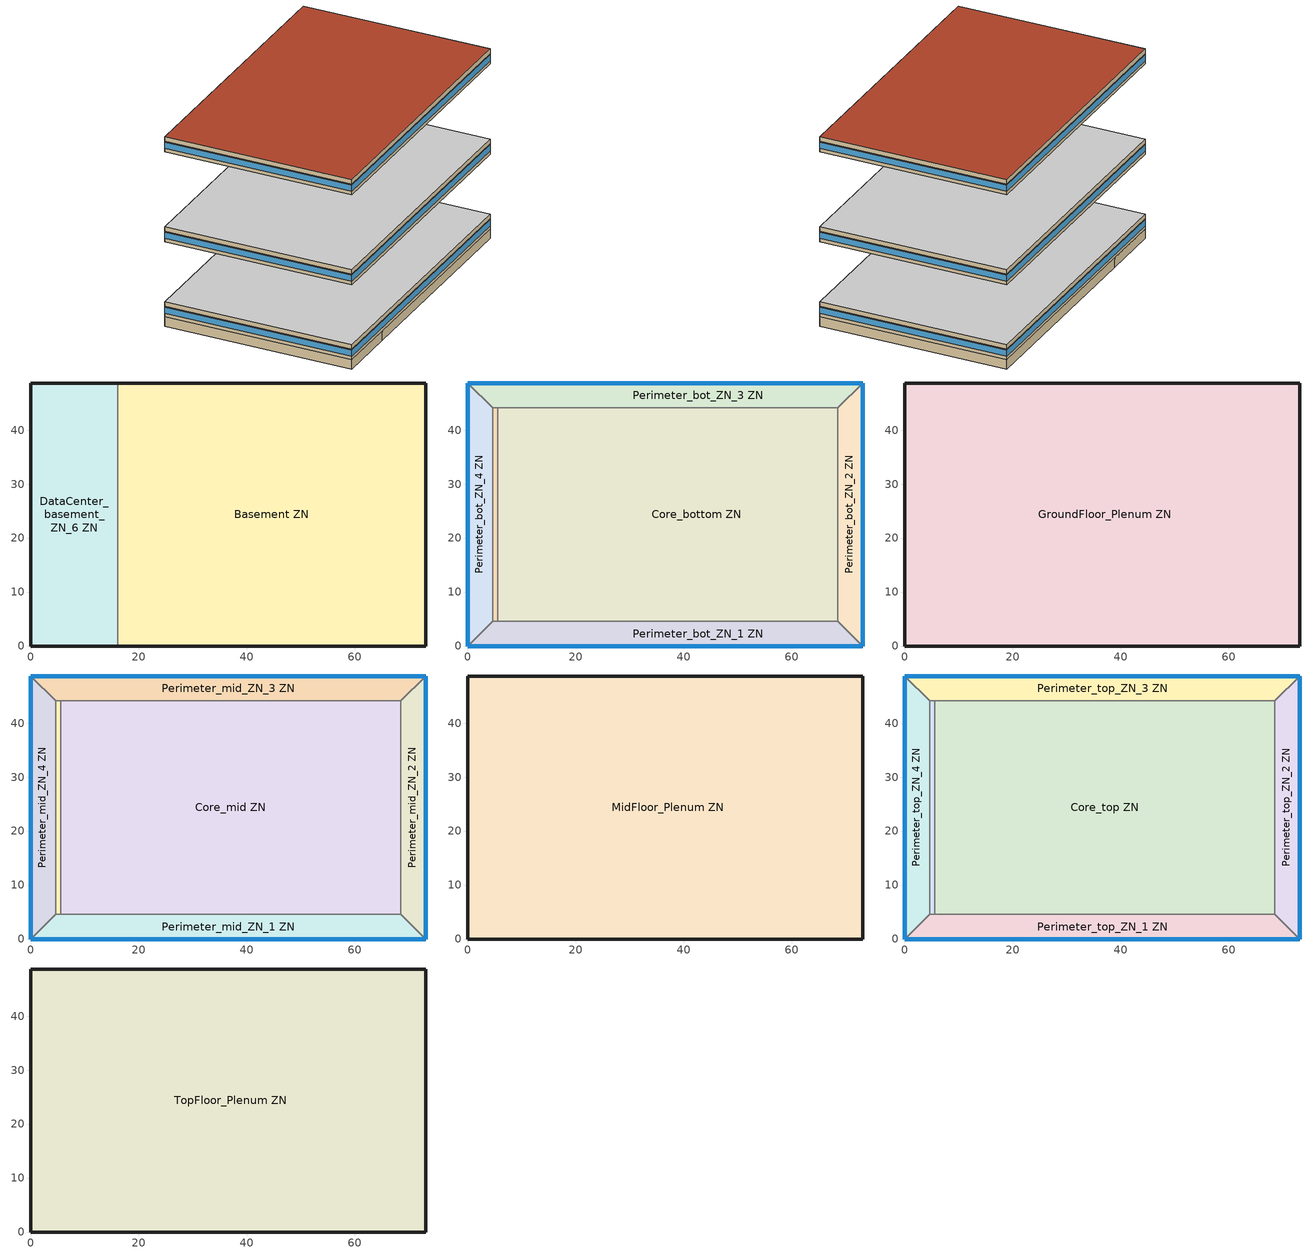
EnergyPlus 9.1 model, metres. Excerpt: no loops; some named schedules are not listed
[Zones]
Basement ZN
 floor ground (Basement Floor construction): 73.11,48.74 73.11,0 16.08,0 16.08,48.74 z-2.44
 wall ground (Basement Wall construction): 16.08,0 73.11,0 73.11,48.74 16.08,48.74 z-2.44:0
 wall to DataCenter_basement_ZN_6 ZN (Typical Interior Wall): 16.08,48.74 16.08,0 z-2.44:0
DataCenter_basement_ZN_6 ZN
 floor ground (Basement Floor construction): 16.08,48.74 16.08,0 0,0 0,48.74 z-2.44
 wall ground (Basement Wall construction): 16.08,48.74 0,48.74 0,0 16.08,0 z-2.44:0
Core_bottom ZN
 floor to Basement ZN (Typical Interior Floor): 68.53,44.16 68.53,4.57 16.08,4.57 16.08,44.16 z0
 floor to DataCenter_basement_ZN_6 ZN (Typical Interior Floor): 16.08,44.16 16.08,4.57 5.49,4.57 5.49,44.16 z0
 wall to Perimeter_bot_ZN_2 ZN (Typical Interior Wall): 68.53,4.57 68.53,44.16 z0:2.74
 wall to Perimeter_bot_ZN_3 ZN (Typical Interior Wall): 68.53,44.16 5.49,44.16 z0:2.74
 wall to Perimeter_bot_ZN_1 ZN (Typical Interior Wall): 5.49,4.57 68.53,4.57 z0:2.74
 wall to DataCenter_bot_ZN_6 ZN (Typical Interior Wall): 5.49,44.16 5.49,4.57 z0:2.74
DataCenter_bot_ZN_6 ZN
 floor to DataCenter_basement_ZN_6 ZN (Typical Interior Floor): 5.49,44.16 5.49,4.57 4.57,4.57 4.57,44.16 z0
 wall to Perimeter_bot_ZN_3 ZN (Typical Interior Wall): 5.49,44.16 4.57,44.16 z0:2.74
 wall to Perimeter_bot_ZN_1 ZN (Typical Interior Wall): 4.57,4.57 5.49,4.57 z0:2.74
 wall to Perimeter_bot_ZN_4 ZN (Typical Interior Wall): 4.57,44.16 4.57,4.57 z0:2.74
Perimeter_bot_ZN_1 ZN
 floor to DataCenter_basement_ZN_6 ZN (Typical Interior Floor): 16.08,4.57 16.08,0 0,0 4.57,4.57 z0
 floor to Basement ZN (Typical Interior Floor): 68.53,4.57 73.11,0 16.08,0 16.08,4.57 z0
 wall outside (Typical Insulated Exterior Mass Wall R-11.11): 0,0 73.11,0 z0:2.74
 wall to Perimeter_bot_ZN_2 ZN (Typical Interior Wall): 73.11,0 68.53,4.57 z0:2.74
 wall to Perimeter_bot_ZN_4 ZN (Typical Interior Wall): 4.57,4.57 0,0 z0:2.74
 window (U 0.52 SHGC 0.40 Dbl Ref-D Clr 6mm/13mm Air): 0,0 73.11,0 z0.91:2.5
Perimeter_bot_ZN_2 ZN
 floor to Basement ZN (Typical Interior Floor): 73.11,48.74 73.11,0 68.53,4.57 68.53,44.16 z0
 wall outside (Typical Insulated Exterior Mass Wall R-11.11): 73.11,0 73.11,48.74 z0:2.74
 wall to Perimeter_bot_ZN_3 ZN (Typical Interior Wall): 73.11,48.74 68.53,44.16 z0:2.74
 window (U 0.52 SHGC 0.40 Dbl Ref-D Clr 6mm/13mm Air): 73.11,0 73.11,48.74 z0.91:2.5
Perimeter_bot_ZN_3 ZN
 floor to DataCenter_basement_ZN_6 ZN (Typical Interior Floor): 16.08,48.74 16.08,44.16 4.57,44.16 0,48.74 z0
 floor to Basement ZN (Typical Interior Floor): 73.11,48.74 68.53,44.16 16.08,44.16 16.08,48.74 z0
 wall outside (Typical Insulated Exterior Mass Wall R-11.11): 73.11,48.74 0,48.74 z0:2.74
 wall to Perimeter_bot_ZN_4 ZN (Typical Interior Wall): 0,48.74 4.57,44.16 z0:2.74
 window (U 0.52 SHGC 0.40 Dbl Ref-D Clr 6mm/13mm Air): 73.11,48.74 0,48.74 z0.91:2.5
Perimeter_bot_ZN_4 ZN
 floor to DataCenter_basement_ZN_6 ZN (Typical Interior Floor): 0,48.74 4.57,44.16 4.57,4.57 0,0 z0
 wall outside (Typical Insulated Exterior Mass Wall R-11.11): 0,48.74 0,0 z0:2.74
 window (U 0.52 SHGC 0.40 Dbl Ref-D Clr 6mm/13mm Air): 0,48.74 0,0 z0.91:2.5
GroundFloor_Plenum ZN
 floor to Core_bottom ZN (Plenum Acoustical Tile): 68.53,44.16 68.53,4.57 5.49,4.57 5.49,44.16 z2.74
 floor to DataCenter_bot_ZN_6 ZN (Plenum Acoustical Tile): 5.49,44.16 5.49,4.57 4.57,4.57 4.57,44.16 z2.74
 floor to Perimeter_bot_ZN_1 ZN (Plenum Acoustical Tile): 68.53,4.57 73.11,0 0,0 4.57,4.57 z2.74
 floor to Perimeter_bot_ZN_2 ZN (Plenum Acoustical Tile): 73.11,48.74 73.11,0 68.53,4.57 68.53,44.16 z2.74
 floor to Perimeter_bot_ZN_3 ZN (Plenum Acoustical Tile): 73.11,48.74 68.53,44.16 4.57,44.16 0,48.74 z2.74
 floor to Perimeter_bot_ZN_4 ZN (Plenum Acoustical Tile): 0,48.74 4.57,44.16 4.57,4.57 0,0 z2.74
 wall outside (Typical Insulated Exterior Mass Wall R-11.11): 73.11,0 73.11,48.74 0,48.74 0,0 73.11,0 z2.74:3.96
 ceiling adiabatic (Floor Adiabatic construction): 73.11,0 73.11,48.74 0,48.74 0,0 z3.96
Core_mid ZN
 floor adiabatic (Floor Adiabatic construction): 68.53,44.16 68.53,4.57 5.49,4.57 5.49,44.16 z19.82
 wall to Perimeter_mid_ZN_2 ZN (Typical Interior Wall): 68.53,4.57 68.53,44.16 z19.82:22.56
 wall to Perimeter_mid_ZN_3 ZN (Typical Interior Wall): 68.53,44.16 5.49,44.16 z19.82:22.56
 wall to Perimeter_mid_ZN_1 ZN (Typical Interior Wall): 5.49,4.57 68.53,4.57 z19.82:22.56
 wall to DataCenter_mid_ZN_6 ZN (Typical Interior Wall): 5.49,44.16 5.49,4.57 z19.82:22.56
DataCenter_mid_ZN_6 ZN
 floor adiabatic (Floor Adiabatic construction): 5.49,44.16 5.49,4.57 4.57,4.57 4.57,44.16 z19.82
 wall to Perimeter_mid_ZN_3 ZN (Typical Interior Wall): 5.49,44.16 4.57,44.16 z19.82:22.56
 wall to Perimeter_mid_ZN_1 ZN (Typical Interior Wall): 4.57,4.57 5.49,4.57 z19.82:22.56
 wall to Perimeter_mid_ZN_4 ZN (Typical Interior Wall): 4.57,44.16 4.57,4.57 z19.82:22.56
Perimeter_mid_ZN_1 ZN
 floor adiabatic (Floor Adiabatic construction): 68.53,4.57 73.11,0 0,0 4.57,4.57 z19.82
 wall outside (Typical Insulated Exterior Mass Wall R-11.11): 0,0 73.11,0 z19.82:22.56
 wall to Perimeter_mid_ZN_2 ZN (Typical Interior Wall): 73.11,0 68.53,4.57 z19.82:22.56
 wall to Perimeter_mid_ZN_4 ZN (Typical Interior Wall): 4.57,4.57 0,0 z19.82:22.56
 window (U 0.52 SHGC 0.40 Dbl Ref-D Clr 6mm/13mm Air): 0,0 73.11,0 z20.73:22.32
Perimeter_mid_ZN_2 ZN
 floor adiabatic (Floor Adiabatic construction): 73.11,48.74 73.11,0 68.53,4.57 68.53,44.16 z19.82
 wall outside (Typical Insulated Exterior Mass Wall R-11.11): 73.11,0 73.11,48.74 z19.82:22.56
 wall to Perimeter_mid_ZN_3 ZN (Typical Interior Wall): 73.11,48.74 68.53,44.16 z19.82:22.56
 window (U 0.52 SHGC 0.40 Dbl Ref-D Clr 6mm/13mm Air): 73.11,0 73.11,48.74 z20.73:22.32
Perimeter_mid_ZN_3 ZN
 floor adiabatic (Floor Adiabatic construction): 73.11,48.74 68.53,44.16 4.57,44.16 0,48.74 z19.82
 wall outside (Typical Insulated Exterior Mass Wall R-11.11): 73.11,48.74 0,48.74 z19.82:22.56
 wall to Perimeter_mid_ZN_4 ZN (Typical Interior Wall): 0,48.74 4.57,44.16 z19.82:22.56
 window (U 0.52 SHGC 0.40 Dbl Ref-D Clr 6mm/13mm Air): 73.11,48.74 0,48.74 z20.73:22.32
Perimeter_mid_ZN_4 ZN
 floor adiabatic (Floor Adiabatic construction): 0,48.74 4.57,44.16 4.57,4.57 0,0 z19.82
 wall outside (Typical Insulated Exterior Mass Wall R-11.11): 0,48.74 0,0 z19.82:22.56
 window (U 0.52 SHGC 0.40 Dbl Ref-D Clr 6mm/13mm Air): 0,48.74 0,0 z20.73:22.32
MidFloor_Plenum ZN
 floor to Core_mid ZN (Plenum Acoustical Tile): 68.53,44.16 68.53,4.57 5.49,4.57 5.49,44.16 z22.56
 floor to DataCenter_mid_ZN_6 ZN (Plenum Acoustical Tile): 5.49,44.16 5.49,4.57 4.57,4.57 4.57,44.16 z22.56
 floor to Perimeter_mid_ZN_1 ZN (Plenum Acoustical Tile): 68.53,4.57 73.11,0 0,0 4.57,4.57 z22.56
 floor to Perimeter_mid_ZN_2 ZN (Plenum Acoustical Tile): 73.11,48.74 73.11,0 68.53,4.57 68.53,44.16 z22.56
 floor to Perimeter_mid_ZN_3 ZN (Plenum Acoustical Tile): 73.11,48.74 68.53,44.16 4.57,44.16 0,48.74 z22.56
 floor to Perimeter_mid_ZN_4 ZN (Plenum Acoustical Tile): 0,48.74 4.57,44.16 4.57,4.57 0,0 z22.56
 wall outside (Typical Insulated Exterior Mass Wall R-11.11): 73.11,0 73.11,48.74 0,48.74 0,0 73.11,0 z22.56:23.78
 ceiling adiabatic (Floor Adiabatic construction): 73.11,0 73.11,48.74 0,48.74 0,0 z23.78
Core_top ZN
 floor adiabatic (Floor Adiabatic construction): 68.53,44.16 68.53,4.57 5.49,4.57 5.49,44.16 z43.6
 wall to Perimeter_top_ZN_2 ZN (Typical Interior Wall): 68.53,4.57 68.53,44.16 z43.6:46.34
 wall to Perimeter_top_ZN_3 ZN (Typical Interior Wall): 68.53,44.16 5.49,44.16 z43.6:46.34
 wall to Perimeter_top_ZN_1 ZN (Typical Interior Wall): 5.49,4.57 68.53,4.57 z43.6:46.34
 wall to DataCenter_top_ZN_6 ZN (Typical Interior Wall): 5.49,44.16 5.49,4.57 z43.6:46.34
DataCenter_top_ZN_6 ZN
 floor adiabatic (Floor Adiabatic construction): 5.49,44.16 5.49,4.57 4.57,4.57 4.57,44.16 z43.6
 wall to Perimeter_top_ZN_3 ZN (Typical Interior Wall): 5.49,44.16 4.57,44.16 z43.6:46.34
 wall to Perimeter_top_ZN_1 ZN (Typical Interior Wall): 4.57,4.57 5.49,4.57 z43.6:46.34
 wall to Perimeter_top_ZN_4 ZN (Typical Interior Wall): 4.57,44.16 4.57,4.57 z43.6:46.34
Perimeter_top_ZN_1 ZN
 floor adiabatic (Floor Adiabatic construction): 68.53,4.57 73.11,0 0,0 4.57,4.57 z43.6
 wall outside (Typical Insulated Exterior Mass Wall R-11.11): 0,0 73.11,0 z43.6:46.34
 wall to Perimeter_top_ZN_2 ZN (Typical Interior Wall): 73.11,0 68.53,4.57 z43.6:46.34
 wall to Perimeter_top_ZN_4 ZN (Typical Interior Wall): 4.57,4.57 0,0 z43.6:46.34
 window (U 0.52 SHGC 0.40 Dbl Ref-D Clr 6mm/13mm Air): 0,0 73.11,0 z44.51:46.1
Perimeter_top_ZN_2 ZN
 floor adiabatic (Floor Adiabatic construction): 73.11,48.74 73.11,0 68.53,4.57 68.53,44.16 z43.6
 wall outside (Typical Insulated Exterior Mass Wall R-11.11): 73.11,0 73.11,48.74 z43.6:46.34
 wall to Perimeter_top_ZN_3 ZN (Typical Interior Wall): 73.11,48.74 68.53,44.16 z43.6:46.34
 window (U 0.52 SHGC 0.40 Dbl Ref-D Clr 6mm/13mm Air): 73.11,0 73.11,48.74 z44.51:46.1
Perimeter_top_ZN_3 ZN
 floor adiabatic (Floor Adiabatic construction): 73.11,48.74 68.53,44.16 4.57,44.16 0,48.74 z43.6
 wall outside (Typical Insulated Exterior Mass Wall R-11.11): 73.11,48.74 0,48.74 z43.6:46.34
 wall to Perimeter_top_ZN_4 ZN (Typical Interior Wall): 0,48.74 4.57,44.16 z43.6:46.34
 window (U 0.52 SHGC 0.40 Dbl Ref-D Clr 6mm/13mm Air): 73.11,48.74 0,48.74 z44.51:46.1
Perimeter_top_ZN_4 ZN
 floor adiabatic (Floor Adiabatic construction): 0,48.74 4.57,44.16 4.57,4.57 0,0 z43.6
 wall outside (Typical Insulated Exterior Mass Wall R-11.11): 0,48.74 0,0 z43.6:46.34
 window (U 0.52 SHGC 0.40 Dbl Ref-D Clr 6mm/13mm Air): 0,48.74 0,0 z44.51:46.1
TopFloor_Plenum ZN
 floor to Core_top ZN (Plenum Acoustical Tile): 68.53,44.16 68.53,4.57 5.49,4.57 5.49,44.16 z46.34
 floor to DataCenter_top_ZN_6 ZN (Plenum Acoustical Tile): 5.49,44.16 5.49,4.57 4.57,4.57 4.57,44.16 z46.34
 floor to Perimeter_top_ZN_1 ZN (Plenum Acoustical Tile): 68.53,4.57 73.11,0 0,0 4.57,4.57 z46.34
 floor to Perimeter_top_ZN_2 ZN (Plenum Acoustical Tile): 73.11,48.74 73.11,0 68.53,4.57 68.53,44.16 z46.34
 floor to Perimeter_top_ZN_3 ZN (Plenum Acoustical Tile): 73.11,48.74 68.53,44.16 4.57,44.16 0,48.74 z46.34
 floor to Perimeter_top_ZN_4 ZN (Plenum Acoustical Tile): 0,48.74 4.57,44.16 4.57,4.57 0,0 z46.34
 wall outside (Typical Insulated Exterior Mass Wall R-11.11): 73.11,0 73.11,48.74 0,48.74 0,0 73.11,0 z46.34:47.56
 roof outside (Typical IEAD Roof R-20.83): 73.11,0 73.11,48.74 0,48.74 0,0 z47.56
[Building]
-LargeOffice-ASHRAE 169-2006-5B created: 2019-06-06 11:22:17 -0600: North Axis {deg}=0; Terrain=City; Loads Convergence Tolerance Value=0.04; Temperature Convergence Tolerance Value {deltaC}=0.2; Solar Distribution=FullInteriorAndExterior; Maximum Number of Warmup Days=25; Minimum Number of Warmup Days=6
[Site:Location]
Boise Air Terminal  Uo: Latitude {deg}=43.62; Longitude {deg}=-116.21; Time Zone {hr}=-7; Elevation {m}=701
[Site:GroundTemperature:BuildingSurface]
19.527, 19.502, 19.536, 19.598, 20.002, 21.64, 22.225, 22.375, 21.449, 20.121, 19.802, 19.633
[Site:WaterMainsTemperature]
Calculation Method=Correlation; Annual Average Outdoor Air Temperature {C}=11.15; Maximum Difference In Monthly Average Outdoor Air Temperatures {deltaC}=26.2
[SizingPeriod:DesignDay] Day of Month=21; Dry-Bulb Temperature Range Modifier Type=DefaultMultipliers; Humidity Condition Type=Wetbulb; Barometric Pressure {Pa}=93182; Rain Indicator=No; Snow Indicator=No; Daylight Saving Time Indicator=No
Name | Month | Day Type | Maximum Dry-Bulb Temperature {C} | Daily Dry-Bulb Temperature Range {deltaC} | Wetbulb or DewPoint at Maximum Dry-Bulb {C} | Wind Speed {m/s} | Wind Direction {deg} | Solar Model Indicator | ASHRAE Clear Sky Optical Depth for Beam Irradiance (taub) | ASHRAE Clear Sky Optical Depth for Diffuse Irradiance (taud) | Sky Clearness
Boise Air Terminal  Uo Ann Clg .4% Condns DB=>MWB | 7 | SummerDesignDay | 36.7 | 16.7 | 17.9 | 4.2 | 330 | ASHRAETau | 0.398 | 2.125
Boise Air Terminal  Uo Ann Htg 99.6% Condns DB | 12 | WinterDesignDay | -16.3 | 0 | -16.3 | 2.3 | 120 | ASHRAEClearSky |  |  | 0
[Material] Thermal Absorptance=0.9
Name | Roughness | Thickness {m} | Conductivity {W/m-K} | Density {kg/m3} | Specific Heat {J/kg-K} | Solar Absorptance | Visible Absorptance
1/2IN Gypsum | Smooth | 0.0127 | 0.16 | 784.9 | 830 | 0.4 | 0.4
100mm Normalweight concrete floor | MediumSmooth | 0.1016 | 2.31 | 2322 | 832 | 0.7 | 0.7
1IN Stucco | Smooth | 0.0253 | 0.6918 | 1858 | 837 | 0.7 | 0.92
8IN CONCRETE HW RefBldg | Rough | 0.2032 | 1.311 | 2240 | 836.8 | 0.7 | 0.7
Acoustic Tile - 1/2 in. | MediumSmooth | 0.0127 | 0.0576335 | 288.332 | 795.492 | 0 | 0
G01 13mm gypsum board | Smooth | 0.0127 | 0.16 | 800 | 1090 | 0.7 | 0.5
M10 200mm concrete block basement wall | MediumRough | 0.2032 | 1.326 | 1842 | 912 | 0.7 | 0.7
Metal Roof Surface | Smooth | 0.0008 | 45.28 | 7824 | 500 | 0.7 | 0.7
Roof Membrane | VeryRough | 0.0095 | 0.16 | 1121.29 | 1460 | 0.7 | 0.7
Std Wood 6inch | MediumSmooth | 0.15 | 0.12 | 540 | 1210 | 0.7 | 0.7
[Material:NoMass] Thermal Absorptance=0.9; Solar Absorptance=0.7
Name | Roughness | Thermal Resistance {m2-K/W} | Visible Absorptance
CP02 CARPET PAD | VeryRough | 0.21648 | 0.8
Nonres_Floor_Insulation | MediumSmooth | 2.88292 | 0.7
Typical Insulation R-19.72 | Smooth | 3.4722 | 0.7
Typical Insulation R-8.72 | Smooth | 1.53614 | 0.7
[WindowMaterial:Gas]
AIR 13MM: Gas Type=Air; Thickness {m}=0.0127
[WindowMaterial:Glazing] Optical Data Type=SpectralAverage; Thickness {m}=0.006; Infrared Transmittance at Normal Incidence=0; Front Side Infrared Hemispherical Emissivity=0.84; Conductivity {W/m-K}=0.9; Dirt Correction Factor for Solar and Visible Transmittance=1; Solar Diffusing=No
Name | Solar Transmittance at Normal Incidence | Front Side Solar Reflectance at Normal Incidence | Back Side Solar Reflectance at Normal Incidence | Visible Transmittance at Normal Incidence | Front Side Visible Reflectance at Normal Incidence | Back Side Visible Reflectance at Normal Incidence | Back Side Infrared Hemispherical Emissivity
CLEAR 6MM | 0.775 | 0.071 | 0.071 | 0.881 | 0.08 | 0.08 | 0.84
REF D CLEAR 6MM | 0.429 | 0.308 | 0.379 | 0.334 | 0.453 | 0.505 | 0.82
[Construction]
Basement Floor construction: M10 200mm concrete block basement wall, CP02 CARPET PAD
Basement Wall construction: M10 200mm concrete block basement wall
Floor Adiabatic construction: CP02 CARPET PAD, 100mm Normalweight concrete floor, Nonres_Floor_Insulation
InteriorFurnishings: Std Wood 6inch
Plenum Acoustical Tile: Acoustic Tile - 1/2 in.
Typical IEAD Roof R-20.83: Roof Membrane, Typical Insulation R-19.72, Metal Roof Surface
Typical Insulated Exterior Mass Wall R-11.11: 1IN Stucco, 8IN CONCRETE HW RefBldg, Typical Insulation R-8.72, 1/2IN Gypsum
Typical Interior Floor: 100mm Normalweight concrete floor, CP02 CARPET PAD
Typical Interior Wall: G01 13mm gypsum board, G01 13mm gypsum board
U 0.52 SHGC 0.40 Dbl Ref-D Clr 6mm/13mm Air: REF D CLEAR 6MM, AIR 13MM, CLEAR 6MM
[Zone]
Name | Part of Total Floor Area | Multiplier
Basement ZN; Core_bottom ZN; Core_top ZN; Perimeter_bot_ZN_1 ZN; Perimeter_bot_ZN_2 ZN; Perimeter_bot_ZN_3 ZN; Perimeter_bot_ZN_4 ZN; Perimeter_top_ZN_1 ZN; Perimeter_top_ZN_2 ZN; Perimeter_top_ZN_3 ZN; Perimeter_top_ZN_4 ZN | Yes
Core_mid ZN; Perimeter_mid_ZN_1 ZN; Perimeter_mid_ZN_2 ZN; Perimeter_mid_ZN_3 ZN; Perimeter_mid_ZN_4 ZN | Yes | 10
DataCenter_basement_ZN_6 ZN; DataCenter_bot_ZN_6 ZN; DataCenter_top_ZN_6 ZN
DataCenter_mid_ZN_6 ZN |  | 10
GroundFloor_Plenum ZN; TopFloor_Plenum ZN | No
MidFloor_Plenum ZN | No | 10
[InternalMass] Construction=InteriorFurnishings
Name | Zone | Surface Area {m2}
Basement Mass | Basement ZN | 5558.85
Core_bottom Mass | Core_bottom ZN | 4992.24
Core_mid Mass | Core_mid ZN | 4992.24
Core_top Mass | Core_top ZN | 4992.24
DataCenter_basement_ZN_6 Mass | DataCenter_basement_ZN_6 ZN | 1567.36
DataCenter_bot_ZN_6 Mass | DataCenter_bot_ZN_6 ZN | 72.4055
DataCenter_mid_ZN_6 Mass | DataCenter_mid_ZN_6 ZN | 72.4055
DataCenter_top_ZN_6 Mass | DataCenter_top_ZN_6 ZN | 72.4055
GroundFloor_Plenum Mass | GroundFloor_Plenum ZN | 7126.21
MidFloor_Plenum Mass | MidFloor_Plenum ZN | 7126.21
Perimeter_bot_ZN_1 Mass | Perimeter_bot_ZN_1 ZN | 626.839
Perimeter_bot_ZN_2 Mass | Perimeter_bot_ZN_2 ZN | 403.95
Perimeter_bot_ZN_3 Mass | Perimeter_bot_ZN_3 ZN | 626.826
Perimeter_bot_ZN_4 Mass | Perimeter_bot_ZN_4 ZN | 403.95
Perimeter_mid_ZN_1 Mass | Perimeter_mid_ZN_1 ZN | 626.839
Perimeter_mid_ZN_2 Mass | Perimeter_mid_ZN_2 ZN | 403.95
Perimeter_mid_ZN_3 Mass | Perimeter_mid_ZN_3 ZN | 626.826
Perimeter_mid_ZN_4 Mass | Perimeter_mid_ZN_4 ZN | 403.95
Perimeter_top_ZN_1 Mass | Perimeter_top_ZN_1 ZN | 626.839
Perimeter_top_ZN_2 Mass | Perimeter_top_ZN_2 ZN | 403.95
Perimeter_top_ZN_3 Mass | Perimeter_top_ZN_3 ZN | 626.826
Perimeter_top_ZN_4 Mass | Perimeter_top_ZN_4 ZN | 403.95
TopFloor_Plenum Mass | TopFloor_Plenum ZN | 7126.21
[ZoneInfiltration:DesignFlowRate] Schedule=OfficeLarge INFIL_SCH_PNNL; Design Flow Rate Calculation Method=Flow/ExteriorArea; Constant Term Coefficient=0; Temperature Term Coefficient=0; Velocity Term Coefficient=0.224; Velocity Squared Term Coefficient=0
Name | Zone or ZoneList | Flow per Exterior Surface Area {m3/s-m2}
GroundFloor_Plenum Infiltration | GroundFloor_Plenum ZN | 0.000569573
MidFloor_Plenum Infiltration | MidFloor_Plenum ZN | 0.000569573
Perimeter_bot_ZN_1 Infiltration | Perimeter_bot_ZN_1 ZN | 0.000569573
Perimeter_bot_ZN_2 Infiltration | Perimeter_bot_ZN_2 ZN | 0.000569573
Perimeter_bot_ZN_3 Infiltration | Perimeter_bot_ZN_3 ZN | 0.000569573
Perimeter_bot_ZN_4 Infiltration | Perimeter_bot_ZN_4 ZN | 0.000569573
Perimeter_mid_ZN_1 Infiltration | Perimeter_mid_ZN_1 ZN | 0.000569573
Perimeter_mid_ZN_2 Infiltration | Perimeter_mid_ZN_2 ZN | 0.000569573
Perimeter_mid_ZN_3 Infiltration | Perimeter_mid_ZN_3 ZN | 0.000569573
Perimeter_mid_ZN_4 Infiltration | Perimeter_mid_ZN_4 ZN | 0.000569573
Perimeter_top_ZN_1 Infiltration | Perimeter_top_ZN_1 ZN | 0.000569573
Perimeter_top_ZN_2 Infiltration | Perimeter_top_ZN_2 ZN | 0.000569573
Perimeter_top_ZN_3 Infiltration | Perimeter_top_ZN_3 ZN | 0.000569573
Perimeter_top_ZN_4 Infiltration | Perimeter_top_ZN_4 ZN | 0.000569573
TopFloor_Plenum Infiltration | TopFloor_Plenum ZN | 4.38381e-05
[Daylighting:Controls] Lighting Control Type=Stepped; Minimum Input Power Fraction for Continuous or ContinuousOff Dimming Control=0.3; Minimum Light Output Fraction for Continuous or ContinuousOff Dimming Control=0.2; Number of Stepped Control Steps=3; Probability Lighting will be Reset When Needed in Manual Stepped Control=1; Glare Calculation Azimuth Angle of View Direction Clockwise from Zone y-Axis {deg}=-0; Maximum Allowable Discomfort Glare Index=22; Illuminance Setpoint at Reference Point 1 {lux}=500
Name | Zone | Glare Calculation Daylighting Reference Point | Daylighting Reference Point Name 1 | Fraction of Zone Controlled by Reference Point 1
Perimeter_bot_ZN_1 ZN DaylightingControls | Perimeter_bot_ZN_1 ZN | Perimeter_bot_ZN_1 Daylt Sensor 1 | Perimeter_bot_ZN_1 Daylt Sensor 1 | 0.383
Perimeter_bot_ZN_2 ZN DaylightingControls | Perimeter_bot_ZN_2 ZN | Perimeter_bot_ZN_2 Daylt Sensor 1 | Perimeter_bot_ZN_2 Daylt Sensor 1 | 0.389
Perimeter_bot_ZN_3 ZN DaylightingControls | Perimeter_bot_ZN_3 ZN | Perimeter_bot_ZN_3 Daylt Sensor 1 | Perimeter_bot_ZN_3 Daylt Sensor 1 | 0.383
Perimeter_bot_ZN_4 ZN DaylightingControls | Perimeter_bot_ZN_4 ZN | Perimeter_bot_ZN_4 Daylt Sensor 1 | Perimeter_bot_ZN_4 Daylt Sensor 1 | 0.389
Perimeter_mid_ZN_1 ZN DaylightingControls | Perimeter_mid_ZN_1 ZN | Perimeter_mid_ZN_1 Daylt Sensor 1 | Perimeter_mid_ZN_1 Daylt Sensor 1 | 0.383
Perimeter_mid_ZN_2 ZN DaylightingControls | Perimeter_mid_ZN_2 ZN | Perimeter_mid_ZN_2 Daylt Sensor 1 | Perimeter_mid_ZN_2 Daylt Sensor 1 | 0.389
Perimeter_mid_ZN_3 ZN DaylightingControls | Perimeter_mid_ZN_3 ZN | Perimeter_mid_ZN_3 Daylt Sensor 1 | Perimeter_mid_ZN_3 Daylt Sensor 1 | 0.383
Perimeter_mid_ZN_4 ZN DaylightingControls | Perimeter_mid_ZN_4 ZN | Perimeter_mid_ZN_4 Daylt Sensor 1 | Perimeter_mid_ZN_4 Daylt Sensor 1 | 0.389
Perimeter_top_ZN_1 ZN DaylightingControls | Perimeter_top_ZN_1 ZN | Perimeter_top_ZN_1 Daylt Sensor 1 | Perimeter_top_ZN_1 Daylt Sensor 1 | 0.383
Perimeter_top_ZN_2 ZN DaylightingControls | Perimeter_top_ZN_2 ZN | Perimeter_top_ZN_2 Daylt Sensor 1 | Perimeter_top_ZN_2 Daylt Sensor 1 | 0.389
Perimeter_top_ZN_3 ZN DaylightingControls | Perimeter_top_ZN_3 ZN | Perimeter_top_ZN_3 Daylt Sensor 1 | Perimeter_top_ZN_3 Daylt Sensor 1 | 0.383
Perimeter_top_ZN_4 ZN DaylightingControls | Perimeter_top_ZN_4 ZN | Perimeter_top_ZN_4 Daylt Sensor 1 | Perimeter_top_ZN_4 Daylt Sensor 1 | 0.389
[AvailabilityManager:NightCycle] Applicability Schedule=Always On Discrete; Control Type=CycleOnAny; Thermostat Tolerance {deltaC}=1; Cycling Run Time Control Type=FixedRunTime
Name | Fan Schedule | Cycling Run Time {s}
Availability Manager Night Cycle 4 | OfficeLarge HVACOperationSchd | 3600
Availability Manager Night Cycle 5 | DataCenter_basement_ZN_6 ZN PSZ-AC Data Center Occ Sch | 3600
Availability Manager Night Cycle 6 | DataCenter_bot_ZN_6 ZN PSZ-AC Data Center Occ Sch | 3600
Availability Manager Night Cycle 7 | DataCenter_mid_ZN_6 ZN PSZ-AC Data Center Occ Sch | 3600
Availability Manager Night Cycle 8 | DataCenter_top_ZN_6 ZN PSZ-AC Data Center Occ Sch | 3600
Availability Manager Night Cycle 1; Availability Manager Night Cycle 2; Availability Manager Night Cycle 3 | OfficeLarge HVACOperationSchd | 1800
[AvailabilityManager:Scheduled] Schedule=Always On Discrete
CAV_bas OA System Availability Manager; DataCenter_basement_ZN_6 ZN PSZ-AC Data Center OA System Availability Manager; DataCenter_bot_ZN_6 ZN PSZ-AC Data Center OA System Availability Manager; DataCenter_mid_ZN_6 ZN PSZ-AC Data Center OA System Availability Manager; DataCenter_top_ZN_6 ZN PSZ-AC Data Center OA System Availability Manager; VAV_bot WITH REHEAT OA System Availability Manager; VAV_mid WITH REHEAT OA System Availability Manager; VAV_top WITH REHEAT OA System Availability Manager
[AirLoopHVAC:ReturnPlenum]
Name | Zone
Air Loop HVAC Return Plenum 1 | GroundFloor_Plenum ZN
Air Loop HVAC Return Plenum 2 | MidFloor_Plenum ZN
Air Loop HVAC Return Plenum 3 | TopFloor_Plenum ZN
[Exterior:Lights] Control Option=AstronomicalClock
Name | Schedule | Design Level {W}
NonDimming Exterior Lights Def | OfficeLarge Exterior_lighting_schedule_a | 12979.2
Occ Sensing Exterior Lights Def | OfficeLarge Exterior_lighting_schedule_b | 43301.5
[Exterior:FuelEquipment] Fuel Use Type=NaturalGas
Name | Schedule | Design Level {W}
Fuel equipment 1 | Large Office BLDG ELEVATORS | 244444
Fuel equipment 2 | OfficeLarge ELEV_LIGHT_FAN_SCH_ADD_DF | 1270.8
[EnergyManagementSystem:GlobalVariable]
Chiller_Limited_Capacity
DR_Flag
DT_Max
Limit_Counter
[EnergyManagementSystem:Sensor]
Name | Output:Variable or Output:Meter Index Key | Output:Variable or Output:Meter
ICE_AV | Ice Availability Schedule (New) | Schedule Value
OAT; OAT_1; OAT_2; OAT_3 | Environment | Site Outdoor Air Drybulb Temperature
SP | 90.1-2010 WaterCooled  Centrifugal Chiller 0 618tons 0.6kW/ton Setpoint Schedule (New) | Schedule Value
[EnergyManagementSystem:Actuator] Actuated Component Type=Schedule:Year; Actuated Component Control Type=Schedule Value
Name | Actuated Component Unique
DataCenterbasementZN6ZNPSZACDataCenterClgSch0 | OfficeLarge CLGSETP_DC_SCH
DataCenterbasementZN6ZNPSZACDataCenterHtgSch0 | OfficeLarge HTGSETP_DC_SCH
VAVbotWITHREHEATClgSch0; VAVmidWITHREHEATClgSch0; VAVtopWITHREHEATClgSch0 | OfficeLarge CLGSETP_SCH_NO_SETBACK
VAVbotWITHREHEATHtgSch0; VAVmidWITHREHEATHtgSch0; VAVtopWITHREHEATHtgSch0 | OfficeLarge HTGSETP_SCH_YES_OPTIMUM
[EnergyManagementSystem:Program]
Chiller_Limiter: IF ( ICE_AV == 1 ) && ( SP >= SWT_SP ) && ( DR_Flag <> 1 ); IF ( EEWT - SP ) > DT_Max; SET ELWT_SP = ( EEWT - DT_Max ); SET Limit_Counter = ( Limit_Counter + ( SystemTimeStep / ZoneTimeStep ) ); ELSE; SET ELWT_SP = SP; ENDIF; ELSE; SET ELWT_SP = SP; ENDIF
Chiller_Limit_Calc: SET Chiller_Limited_Capacity = ( 0.75 * CTES_Chiller_Capacity ); SET Limit_Counter = 0; SET DR_Flag = 0; SET DT_Max = 6.666666666666667
DataCenterbasementZN6ZNPSZACDataCenterOptimumStartProg0: IF DaylightSavings==0 && DayOfWeek>1 && Hour==5 && OAT<23.9 && OAT>1.7; SET DataCenterbasementZN6ZNPSZACDataCenterClgSch0 = 29.4; SET DataCenterbasementZN6ZNPSZACDataCenterHtgSch0 = 15.6; ELSEIF DaylightSavings==0 && DayOfWeek==1 && Hour==7 && OAT<23.9 && OAT>1.7; SET DataCenterbasementZN6ZNPSZACDataCenterClgSch0 = 29.4; SET DataCenterbasementZN6ZNPSZACDataCenterHtgSch0 = 15.6; ELSEIF DaylightSavings==1 && DayOfWeek>1 && Hour==4 && OAT<23.9 && OAT>1.7; SET DataCenterbasementZN6ZNPSZACDataCenterClgSch0 = 29.4; SET DataCenterbasementZN6ZNPSZACDataCenterHtgSch0 = 15.6; ELSEIF DaylightSavings==1 && DayOfWeek==1 && Hour==6 && OAT<23.9 && OAT>1.7; SET DataCenterbasementZN6ZNPSZACDataCenterClgSch0 = 29.4; SET DataCenterbasementZN6ZNPSZACDataCenterHtgSch0 = 15.6; ELSE; SET DataCenterbasementZN6ZNPSZACDataCenterClgSch0 = NULL; SET DataCenterbasementZN6ZNPSZACDataCenterHtgSch0 = NULL; ENDIF
VAVbotWITHREHEATOptimumStartProg0: IF DaylightSavings==0 && DayOfWeek>1 && Hour==5 && OAT_1<23.9 && OAT_1>1.7; SET VAVbotWITHREHEATClgSch0 = 29.4; SET VAVbotWITHREHEATHtgSch0 = 15.6; ELSEIF DaylightSavings==0 && DayOfWeek==1 && Hour==7 && OAT_1<23.9 && OAT_1>1.7; SET VAVbotWITHREHEATClgSch0 = 29.4; SET VAVbotWITHREHEATHtgSch0 = 15.6; ELSEIF DaylightSavings==1 && DayOfWeek>1 && Hour==4 && OAT_1<23.9 && OAT_1>1.7; SET VAVbotWITHREHEATClgSch0 = 29.4; SET VAVbotWITHREHEATHtgSch0 = 15.6; ELSEIF DaylightSavings==1 && DayOfWeek==1 && Hour==6 && OAT_1<23.9 && OAT_1>1.7; SET VAVbotWITHREHEATClgSch0 = 29.4; SET VAVbotWITHREHEATHtgSch0 = 15.6; ELSE; SET VAVbotWITHREHEATClgSch0 = NULL; SET VAVbotWITHREHEATHtgSch0 = NULL; ENDIF
VAVmidWITHREHEATOptimumStartProg0: IF DaylightSavings==0 && DayOfWeek>1 && Hour==5 && OAT_2<23.9 && OAT_2>1.7; SET VAVmidWITHREHEATClgSch0 = 29.4; SET VAVmidWITHREHEATHtgSch0 = 15.6; ELSEIF DaylightSavings==0 && DayOfWeek==1 && Hour==7 && OAT_2<23.9 && OAT_2>1.7; SET VAVmidWITHREHEATClgSch0 = 29.4; SET VAVmidWITHREHEATHtgSch0 = 15.6; ELSEIF DaylightSavings==1 && DayOfWeek>1 && Hour==4 && OAT_2<23.9 && OAT_2>1.7; SET VAVmidWITHREHEATClgSch0 = 29.4; SET VAVmidWITHREHEATHtgSch0 = 15.6; ELSEIF DaylightSavings==1 && DayOfWeek==1 && Hour==6 && OAT_2<23.9 && OAT_2>1.7; SET VAVmidWITHREHEATClgSch0 = 29.4; SET VAVmidWITHREHEATHtgSch0 = 15.6; ELSE; SET VAVmidWITHREHEATClgSch0 = NULL; SET VAVmidWITHREHEATHtgSch0 = NULL; ENDIF
VAVtopWITHREHEATOptimumStartProg0: IF DaylightSavings==0 && DayOfWeek>1 && Hour==5 && OAT_3<23.9 && OAT_3>1.7; SET VAVtopWITHREHEATClgSch0 = 29.4; SET VAVtopWITHREHEATHtgSch0 = 15.6; ELSEIF DaylightSavings==0 && DayOfWeek==1 && Hour==7 && OAT_3<23.9 && OAT_3>1.7; SET VAVtopWITHREHEATClgSch0 = 29.4; SET VAVtopWITHREHEATHtgSch0 = 15.6; ELSEIF DaylightSavings==1 && DayOfWeek>1 && Hour==4 && OAT_3<23.9 && OAT_3>1.7; SET VAVtopWITHREHEATClgSch0 = 29.4; SET VAVtopWITHREHEATHtgSch0 = 15.6; ELSEIF DaylightSavings==1 && DayOfWeek==1 && Hour==6 && OAT_3<23.9 && OAT_3>1.7; SET VAVtopWITHREHEATClgSch0 = 29.4; SET VAVtopWITHREHEATHtgSch0 = 15.6; ELSE; SET VAVtopWITHREHEATClgSch0 = NULL; SET VAVtopWITHREHEATHtgSch0 = NULL; ENDIF
[EnergyManagementSystem:ProgramCallingManager]
Chiller_Limiter_CallMgr: InsideHVACSystemIterationLoop; Chiller_Limiter
Chiller_Limit_Calc_CallMgr: BeginNewEnvironment; Chiller_Limit_Calc
DataCenterbasementZN6ZNPSZACDataCenterOptimumStartCallingManager0: BeginTimestepBeforePredictor; DataCenterbasementZN6ZNPSZACDataCenterOptimumStartProg0
VAVbotWITHREHEATOptimumStartCallingManager0: BeginTimestepBeforePredictor; VAVbotWITHREHEATOptimumStartProg0
VAVmidWITHREHEATOptimumStartCallingManager0: BeginTimestepBeforePredictor; VAVmidWITHREHEATOptimumStartProg0
VAVtopWITHREHEATOptimumStartCallingManager0: BeginTimestepBeforePredictor; VAVtopWITHREHEATOptimumStartProg0
[EnergyManagementSystem:OutputVariable] Type of Data in Variable=Averaged; Update Frequency=ZoneTimestep
Name | EMS Variable
Chiller Limit Counter | Limit_Counter
Chiller Limited Capacity | Chiller_Limited_Capacity
[Schedule:Day:Interval]
Large Office BLDG ELEVATORS Default; Large Office BLDG ELEVATORS Summer Design Day; Large Office BLDG ELEVATORS Winter Design Day; OfficeLarge ELEV_LIGHT_FAN_SCH_ADD_DF Default: No, 04:00, 0.05, 05:00, 0.1, 06:00, 0.2, 07:00, 0.4, 09:00, 0.5, 10:00, 0.35, 16:00, 0.15, 17:00, 0.35, 19:00, 0.5, 21:00, 0.4, 22:00, 0.3, 23:00, 0.2, 24:00, 0.1
OfficeLarge ELEV_LIGHT_FAN_SCH_ADD_DF Summer Design Day: No, 24:00, 0.5
OfficeLarge ELEV_LIGHT_FAN_SCH_ADD_DF Winter Design Day: No, 24:00, 0.05
OfficeLarge Exterior_lighting_schedule_a Default; OfficeLarge Exterior_lighting_schedule_a Summer Design Day; OfficeLarge Exterior_lighting_schedule_a Winter Design Day: No, 06:00, 0, 24:00, 1
OfficeLarge Exterior_lighting_schedule_b Default; OfficeLarge Exterior_lighting_schedule_b Summer Design Day; OfficeLarge Exterior_lighting_schedule_b Winter Design Day: No, 06:00, 0.7, 24:00, 1
OfficeLarge INFIL_SCH_PNNL Default: No, 24:00, 1
OfficeLarge INFIL_SCH_PNNL SmrDsn|Wkdy Day; OfficeLarge INFIL_SCH_PNNL Summer Design Day: No, 06:00, 1, 22:00, 0.25, 24:00, 1
OfficeLarge INFIL_SCH_PNNL Winter Design Day; OfficeLarge INFIL_SCH_PNNL WntrDsn|Sat Day: No, 06:00, 1, 18:00, 0.25, 24:00, 1
[Schedule:Week:Daily]
OfficeLarge HVACOperationSchd Week Rule - Jan1-Dec31: OfficeLarge HVACOperationSchd Default, OfficeLarge HVACOperationSchd SmrDsn|Wkdy Day, OfficeLarge HVACOperationSchd SmrDsn|Wkdy Day, OfficeLarge HVACOperationSchd SmrDsn|Wkdy Day, OfficeLarge HVACOperationSchd SmrDsn|Wkdy Day, OfficeLarge HVACOperationSchd SmrDsn|Wkdy Day, OfficeLarge HVACOperationSchd WntrDsn|Sat Day, OfficeLarge HVACOperationSchd Default, OfficeLarge HVACOperationSchd Summer Design Day, OfficeLarge HVACOperationSchd Winter Design Day, OfficeLarge HVACOperationSchd Default, OfficeLarge HVACOperationSchd Default
DataCenter_basement_ZN_6 ZN PSZ-AC Data Center Occ Sch Week Rule - Jan1-Dec31: DataCenter_basement_ZN_6 ZN PSZ-AC Data Center Occ Sch Sunday, DataCenter_basement_ZN_6 ZN PSZ-AC Data Center Occ Sch Monday, DataCenter_basement_ZN_6 ZN PSZ-AC Data Center Occ Sch Tuesday, DataCenter_basement_ZN_6 ZN PSZ-AC Data Center Occ Sch Wednesday, DataCenter_basement_ZN_6 ZN PSZ-AC Data Center Occ Sch Thursday, DataCenter_basement_ZN_6 ZN PSZ-AC Data Center Occ Sch Friday, DataCenter_basement_ZN_6 ZN PSZ-AC Data Center Occ Sch Saturday, DataCenter_basement_ZN_6 ZN PSZ-AC Data Center Occ Sch Default, DataCenter_basement_ZN_6 ZN PSZ-AC Data Center Occ Sch Summer Design Day, DataCenter_basement_ZN_6 ZN PSZ-AC Data Center Occ Sch Winter Design Day, DataCenter_basement_ZN_6 ZN PSZ-AC Data Center Occ Sch Default, DataCenter_basement_ZN_6 ZN PSZ-AC Data Center Occ Sch Default
DataCenter_bot_ZN_6 ZN PSZ-AC Data Center Occ Sch Week Rule - Jan1-Dec31: DataCenter_bot_ZN_6 ZN PSZ-AC Data Center Occ Sch Sunday, DataCenter_bot_ZN_6 ZN PSZ-AC Data Center Occ Sch Monday, DataCenter_bot_ZN_6 ZN PSZ-AC Data Center Occ Sch Tuesday, DataCenter_bot_ZN_6 ZN PSZ-AC Data Center Occ Sch Wednesday, DataCenter_bot_ZN_6 ZN PSZ-AC Data Center Occ Sch Thursday, DataCenter_bot_ZN_6 ZN PSZ-AC Data Center Occ Sch Friday, DataCenter_bot_ZN_6 ZN PSZ-AC Data Center Occ Sch Saturday, DataCenter_bot_ZN_6 ZN PSZ-AC Data Center Occ Sch Default, DataCenter_bot_ZN_6 ZN PSZ-AC Data Center Occ Sch Summer Design Day, DataCenter_bot_ZN_6 ZN PSZ-AC Data Center Occ Sch Winter Design Day, DataCenter_bot_ZN_6 ZN PSZ-AC Data Center Occ Sch Default, DataCenter_bot_ZN_6 ZN PSZ-AC Data Center Occ Sch Default
DataCenter_mid_ZN_6 ZN PSZ-AC Data Center Occ Sch Week Rule - Jan1-Dec31: DataCenter_mid_ZN_6 ZN PSZ-AC Data Center Occ Sch Sunday, DataCenter_mid_ZN_6 ZN PSZ-AC Data Center Occ Sch Monday, DataCenter_mid_ZN_6 ZN PSZ-AC Data Center Occ Sch Tuesday, DataCenter_mid_ZN_6 ZN PSZ-AC Data Center Occ Sch Wednesday, DataCenter_mid_ZN_6 ZN PSZ-AC Data Center Occ Sch Thursday, DataCenter_mid_ZN_6 ZN PSZ-AC Data Center Occ Sch Friday, DataCenter_mid_ZN_6 ZN PSZ-AC Data Center Occ Sch Saturday, DataCenter_mid_ZN_6 ZN PSZ-AC Data Center Occ Sch Default, DataCenter_mid_ZN_6 ZN PSZ-AC Data Center Occ Sch Summer Design Day, DataCenter_mid_ZN_6 ZN PSZ-AC Data Center Occ Sch Winter Design Day, DataCenter_mid_ZN_6 ZN PSZ-AC Data Center Occ Sch Default, DataCenter_mid_ZN_6 ZN PSZ-AC Data Center Occ Sch Default
DataCenter_top_ZN_6 ZN PSZ-AC Data Center Occ Sch Week Rule - Jan1-Dec31: DataCenter_top_ZN_6 ZN PSZ-AC Data Center Occ Sch Sunday, DataCenter_top_ZN_6 ZN PSZ-AC Data Center Occ Sch Monday, DataCenter_top_ZN_6 ZN PSZ-AC Data Center Occ Sch Tuesday, DataCenter_top_ZN_6 ZN PSZ-AC Data Center Occ Sch Wednesday, DataCenter_top_ZN_6 ZN PSZ-AC Data Center Occ Sch Thursday, DataCenter_top_ZN_6 ZN PSZ-AC Data Center Occ Sch Friday, DataCenter_top_ZN_6 ZN PSZ-AC Data Center Occ Sch Saturday, DataCenter_top_ZN_6 ZN PSZ-AC Data Center Occ Sch Default, DataCenter_top_ZN_6 ZN PSZ-AC Data Center Occ Sch Summer Design Day, DataCenter_top_ZN_6 ZN PSZ-AC Data Center Occ Sch Winter Design Day, DataCenter_top_ZN_6 ZN PSZ-AC Data Center Occ Sch Default, DataCenter_top_ZN_6 ZN PSZ-AC Data Center Occ Sch Default
90.1-2010 WaterCooled  Centrifugal Chiller 0 618tons 0.6kW/ton Setpoint Schedule (New) Week Rule - Jan1-Jun10: 90.1-2010 WaterCooled  Centrifugal Chiller 0 618tons 0.6kW/ton Setpoint Schedule (New) AllDays, 90.1-2010 WaterCooled  Centrifugal Chiller 0 618tons 0.6kW/ton Setpoint Schedule (New) AllDays, 90.1-2010 WaterCooled  Centrifugal Chiller 0 618tons 0.6kW/ton Setpoint Schedule (New) AllDays, 90.1-2010 WaterCooled  Centrifugal Chiller 0 618tons 0.6kW/ton Setpoint Schedule (New) AllDays, 90.1-2010 WaterCooled  Centrifugal Chiller 0 618tons 0.6kW/ton Setpoint Schedule (New) AllDays, 90.1-2010 WaterCooled  Centrifugal Chiller 0 618tons 0.6kW/ton Setpoint Schedule (New) AllDays, 90.1-2010 WaterCooled  Centrifugal Chiller 0 618tons 0.6kW/ton Setpoint Schedule (New) AllDays, 90.1-2010 WaterCooled  Centrifugal Chiller 0 618tons 0.6kW/ton Setpoint Schedule (New) AllDays, 90.1-2010 WaterCooled  Centrifugal Chiller 0 618tons 0.6kW/ton Setpoint Schedule (New) Summer Design Day, 90.1-2010 WaterCooled  Centrifugal Chiller 0 618tons 0.6kW/ton Setpoint Schedule (New) Winter Design Day, 90.1-2010 WaterCooled  Centrifugal Chiller 0 618tons 0.6kW/ton Setpoint Schedule (New) AllDays, 90.1-2010 WaterCooled  Centrifugal Chiller 0 618tons 0.6kW/ton Setpoint Schedule (New) AllDays
90.1-2010 WaterCooled  Centrifugal Chiller 0 618tons 0.6kW/ton Setpoint Schedule (New) Week Rule - Jun11-Jun17: 90.1-2010 WaterCooled  Centrifugal Chiller 0 618tons 0.6kW/ton Setpoint Schedule (New) AllDays, 90.1-2010 WaterCooled  Centrifugal Chiller 0 618tons 0.6kW/ton Setpoint Schedule (New) AllDays, 90.1-2010 WaterCooled  Centrifugal Chiller 0 618tons 0.6kW/ton Setpoint Schedule (New) AllDays, 90.1-2010 WaterCooled  Centrifugal Chiller 0 618tons 0.6kW/ton Setpoint Schedule (New) AllDays, 90.1-2010 WaterCooled  Centrifugal Chiller 0 618tons 0.6kW/ton Setpoint Schedule (New) Summer Weekday, 90.1-2010 WaterCooled  Centrifugal Chiller 0 618tons 0.6kW/ton Setpoint Schedule (New) Summer Weekday, 90.1-2010 WaterCooled  Centrifugal Chiller 0 618tons 0.6kW/ton Setpoint Schedule (New) Weekend, 90.1-2010 WaterCooled  Centrifugal Chiller 0 618tons 0.6kW/ton Setpoint Schedule (New) AllDays, 90.1-2010 WaterCooled  Centrifugal Chiller 0 618tons 0.6kW/ton Setpoint Schedule (New) Summer Design Day, 90.1-2010 WaterCooled  Centrifugal Chiller 0 618tons 0.6kW/ton Setpoint Schedule (New) Winter Design Day, 90.1-2010 WaterCooled  Centrifugal Chiller 0 618tons 0.6kW/ton Setpoint Schedule (New) AllDays, 90.1-2010 WaterCooled  Centrifugal Chiller 0 618tons 0.6kW/ton Setpoint Schedule (New) AllDays
90.1-2010 WaterCooled  Centrifugal Chiller 0 618tons 0.6kW/ton Setpoint Schedule (New) Week Rule - Jun18-Aug19: 90.1-2010 WaterCooled  Centrifugal Chiller 0 618tons 0.6kW/ton Setpoint Schedule (New) Weekend, 90.1-2010 WaterCooled  Centrifugal Chiller 0 618tons 0.6kW/ton Setpoint Schedule (New) Summer Weekday, 90.1-2010 WaterCooled  Centrifugal Chiller 0 618tons 0.6kW/ton Setpoint Schedule (New) Summer Weekday, 90.1-2010 WaterCooled  Centrifugal Chiller 0 618tons 0.6kW/ton Setpoint Schedule (New) Summer Weekday, 90.1-2010 WaterCooled  Centrifugal Chiller 0 618tons 0.6kW/ton Setpoint Schedule (New) Summer Weekday, 90.1-2010 WaterCooled  Centrifugal Chiller 0 618tons 0.6kW/ton Setpoint Schedule (New) Summer Weekday, 90.1-2010 WaterCooled  Centrifugal Chiller 0 618tons 0.6kW/ton Setpoint Schedule (New) Weekend, 90.1-2010 WaterCooled  Centrifugal Chiller 0 618tons 0.6kW/ton Setpoint Schedule (New) AllDays, 90.1-2010 WaterCooled  Centrifugal Chiller 0 618tons 0.6kW/ton Setpoint Schedule (New) Summer Design Day, 90.1-2010 WaterCooled  Centrifugal Chiller 0 618tons 0.6kW/ton Setpoint Schedule (New) Winter Design Day, 90.1-2010 WaterCooled  Centrifugal Chiller 0 618tons 0.6kW/ton Setpoint Schedule (New) AllDays, 90.1-2010 WaterCooled  Centrifugal Chiller 0 618tons 0.6kW/ton Setpoint Schedule (New) AllDays
Ice Availability Schedule (New) Week Rule - Jan1-Jun10; Ice Availability Schedule (New) Week Rule - Aug27-Dec31: Ice Availability Schedule (New) AllDays, Ice Availability Schedule (New) AllDays, Ice Availability Schedule (New) AllDays, Ice Availability Schedule (New) AllDays, Ice Availability Schedule (New) AllDays, Ice Availability Schedule (New) AllDays, Ice Availability Schedule (New) AllDays, Ice Availability Schedule (New) AllDays, Ice Availability Schedule (New) Summer Design Day, Ice Availability Schedule (New) Winter Design Day, Ice Availability Schedule (New) AllDays, Ice Availability Schedule (New) AllDays
Ice Availability Schedule (New) Week Rule - Jun11-Jun17: Ice Availability Schedule (New) AllDays, Ice Availability Schedule (New) AllDays, Ice Availability Schedule (New) AllDays, Ice Availability Schedule (New) AllDays, Ice Availability Schedule (New) Summer Weekday, Ice Availability Schedule (New) Summer Weekday, Ice Availability Schedule (New) Weekend, Ice Availability Schedule (New) AllDays, Ice Availability Schedule (New) Summer Design Day, Ice Availability Schedule (New) Winter Design Day, Ice Availability Schedule (New) AllDays, Ice Availability Schedule (New) AllDays
Ice Availability Schedule (New) Week Rule - Jun18-Aug19: Ice Availability Schedule (New) Weekend, Ice Availability Schedule (New) Summer Weekday, Ice Availability Schedule (New) Summer Weekday, Ice Availability Schedule (New) Summer Weekday, Ice Availability Schedule (New) Summer Weekday, Ice Availability Schedule (New) Summer Weekday, Ice Availability Schedule (New) Weekend, Ice Availability Schedule (New) AllDays, Ice Availability Schedule (New) Summer Design Day, Ice Availability Schedule (New) Winter Design Day, Ice Availability Schedule (New) AllDays, Ice Availability Schedule (New) AllDays
Ice Availability Schedule (New) Week Rule - Aug20-Aug26: Ice Availability Schedule (New) Weekend, Ice Availability Schedule (New) Summer Weekday, Ice Availability Schedule (New) Summer Weekday, Ice Availability Schedule (New) Summer Weekday, Ice Availability Schedule (New) Summer Weekday, Ice Availability Schedule (New) Summer Weekday, Ice Availability Schedule (New) AllDays, Ice Availability Schedule (New) AllDays, Ice Availability Schedule (New) Summer Design Day, Ice Availability Schedule (New) Winter Design Day, Ice Availability Schedule (New) AllDays, Ice Availability Schedule (New) AllDays
Large Office BLDG ELEVATORS Week Rule - Jan1-Dec31: Large Office BLDG ELEVATORS Default, Large Office BLDG ELEVATORS Default, Large Office BLDG ELEVATORS Default, Large Office BLDG ELEVATORS Default, Large Office BLDG ELEVATORS Default, Large Office BLDG ELEVATORS Default, Large Office BLDG ELEVATORS Default, Large Office BLDG ELEVATORS Default, Large Office BLDG ELEVATORS Summer Design Day, Large Office BLDG ELEVATORS Winter Design Day, Large Office BLDG ELEVATORS Default, Large Office BLDG ELEVATORS Default
OfficeLarge ELEV_LIGHT_FAN_SCH_ADD_DF Week Rule - Jan1-Dec31: OfficeLarge ELEV_LIGHT_FAN_SCH_ADD_DF Default, OfficeLarge ELEV_LIGHT_FAN_SCH_ADD_DF Default, OfficeLarge ELEV_LIGHT_FAN_SCH_ADD_DF Default, OfficeLarge ELEV_LIGHT_FAN_SCH_ADD_DF Default, OfficeLarge ELEV_LIGHT_FAN_SCH_ADD_DF Default, OfficeLarge ELEV_LIGHT_FAN_SCH_ADD_DF Default, OfficeLarge ELEV_LIGHT_FAN_SCH_ADD_DF Default, OfficeLarge ELEV_LIGHT_FAN_SCH_ADD_DF Default, OfficeLarge ELEV_LIGHT_FAN_SCH_ADD_DF Summer Design Day, OfficeLarge ELEV_LIGHT_FAN_SCH_ADD_DF Winter Design Day, OfficeLarge ELEV_LIGHT_FAN_SCH_ADD_DF Default, OfficeLarge ELEV_LIGHT_FAN_SCH_ADD_DF Default
OfficeLarge Exterior_lighting_schedule_a Week Rule - Jan1-Dec31: OfficeLarge Exterior_lighting_schedule_a Default, OfficeLarge Exterior_lighting_schedule_a Default, OfficeLarge Exterior_lighting_schedule_a Default, OfficeLarge Exterior_lighting_schedule_a Default, OfficeLarge Exterior_lighting_schedule_a Default, OfficeLarge Exterior_lighting_schedule_a Default, OfficeLarge Exterior_lighting_schedule_a Default, OfficeLarge Exterior_lighting_schedule_a Default, OfficeLarge Exterior_lighting_schedule_a Summer Design Day, OfficeLarge Exterior_lighting_schedule_a Winter Design Day, OfficeLarge Exterior_lighting_schedule_a Default, OfficeLarge Exterior_lighting_schedule_a Default
OfficeLarge Exterior_lighting_schedule_b Week Rule - Jan1-Dec31: OfficeLarge Exterior_lighting_schedule_b Default, OfficeLarge Exterior_lighting_schedule_b Default, OfficeLarge Exterior_lighting_schedule_b Default, OfficeLarge Exterior_lighting_schedule_b Default, OfficeLarge Exterior_lighting_schedule_b Default, OfficeLarge Exterior_lighting_schedule_b Default, OfficeLarge Exterior_lighting_schedule_b Default, OfficeLarge Exterior_lighting_schedule_b Default, OfficeLarge Exterior_lighting_schedule_b Summer Design Day, OfficeLarge Exterior_lighting_schedule_b Winter Design Day, OfficeLarge Exterior_lighting_schedule_b Default, OfficeLarge Exterior_lighting_schedule_b Default
OfficeLarge INFIL_SCH_PNNL Week Rule - Jan1-Dec31: OfficeLarge INFIL_SCH_PNNL Default, OfficeLarge INFIL_SCH_PNNL SmrDsn|Wkdy Day, OfficeLarge INFIL_SCH_PNNL SmrDsn|Wkdy Day, OfficeLarge INFIL_SCH_PNNL SmrDsn|Wkdy Day, OfficeLarge INFIL_SCH_PNNL SmrDsn|Wkdy Day, OfficeLarge INFIL_SCH_PNNL SmrDsn|Wkdy Day, OfficeLarge INFIL_SCH_PNNL WntrDsn|Sat Day, OfficeLarge INFIL_SCH_PNNL Default, OfficeLarge INFIL_SCH_PNNL Summer Design Day, OfficeLarge INFIL_SCH_PNNL Winter Design Day, OfficeLarge INFIL_SCH_PNNL Default, OfficeLarge INFIL_SCH_PNNL Default
[Schedule:Year]
OfficeLarge HTGSETP_SCH_YES_OPTIMUM: OfficeLarge HTGSETP_SCH_YES_OPTIMUM Week Rule - Jan1-Dec31, 1, 1, 12, 31
OfficeLarge CLGSETP_SCH_NO_SETBACK: OfficeLarge CLGSETP_SCH_NO_SETBACK Week Rule - Jan1-Dec31, 1, 1, 12, 31
OfficeLarge HVACOperationSchd: OfficeLarge HVACOperationSchd Week Rule - Jan1-Dec31, 1, 1, 12, 31
OfficeLarge HTGSETP_DC_SCH: OfficeLarge HTGSETP_DC_SCH Week Rule - Jan1-Dec31, 1, 1, 12, 31
OfficeLarge CLGSETP_DC_SCH: OfficeLarge CLGSETP_DC_SCH Week Rule - Jan1-Dec31, 1, 1, 12, 31
DataCenter_basement_ZN_6 ZN PSZ-AC Data Center Occ Sch: DataCenter_basement_ZN_6 ZN PSZ-AC Data Center Occ Sch Week Rule - Jan1-Dec31, 1, 1, 12, 31
DataCenter_bot_ZN_6 ZN PSZ-AC Data Center Occ Sch: DataCenter_bot_ZN_6 ZN PSZ-AC Data Center Occ Sch Week Rule - Jan1-Dec31, 1, 1, 12, 31
DataCenter_mid_ZN_6 ZN PSZ-AC Data Center Occ Sch: DataCenter_mid_ZN_6 ZN PSZ-AC Data Center Occ Sch Week Rule - Jan1-Dec31, 1, 1, 12, 31
DataCenter_top_ZN_6 ZN PSZ-AC Data Center Occ Sch: DataCenter_top_ZN_6 ZN PSZ-AC Data Center Occ Sch Week Rule - Jan1-Dec31, 1, 1, 12, 31
90.1-2010 WaterCooled  Centrifugal Chiller 0 618tons 0.6kW/ton Setpoint Schedule (New): 90.1-2010 WaterCooled  Centrifugal Chiller 0 618tons 0.6kW/ton Setpoint Schedule (New) Week Rule - Jan1-Jun10, 1, 1, 6, 10, 90.1-2010 WaterCooled  Centrifugal Chiller 0 618tons 0.6kW/ton Setpoint Schedule (New) Week Rule - Jun11-Jun17, 6, 11, 6, 17, 90.1-2010 WaterCooled  Centrifugal Chiller 0 618tons 0.6kW/ton Setpoint Schedule (New) Week Rule - Jun18-Aug19, 6, 18, 8, 19, 90.1-2010 WaterCooled  Centrifugal Chiller 0 618tons 0.6kW/ton Setpoint Schedule (New) Week Rule - Aug20-Aug26, 8, 20, 8, 26, 90.1-2010 WaterCooled  Centrifugal Chiller 0 618tons 0.6kW/ton Setpoint Schedule (New) Week Rule - Aug27-Dec31, 8, 27, 12, 31
Ice Availability Schedule (New): Ice Availability Schedule (New) Week Rule - Jan1-Jun10, 1, 1, 6, 10, Ice Availability Schedule (New) Week Rule - Jun11-Jun17, 6, 11, 6, 17, Ice Availability Schedule (New) Week Rule - Jun18-Aug19, 6, 18, 8, 19, Ice Availability Schedule (New) Week Rule - Aug20-Aug26, 8, 20, 8, 26, Ice Availability Schedule (New) Week Rule - Aug27-Dec31, 8, 27, 12, 31
Large Office BLDG ELEVATORS: Large Office BLDG ELEVATORS Week Rule - Jan1-Dec31, 1, 1, 12, 31
OfficeLarge ELEV_LIGHT_FAN_SCH_ADD_DF: OfficeLarge ELEV_LIGHT_FAN_SCH_ADD_DF Week Rule - Jan1-Dec31, 1, 1, 12, 31
OfficeLarge Exterior_lighting_schedule_a: OfficeLarge Exterior_lighting_schedule_a Week Rule - Jan1-Dec31, 1, 1, 12, 31
OfficeLarge Exterior_lighting_schedule_b: OfficeLarge Exterior_lighting_schedule_b Week Rule - Jan1-Dec31, 1, 1, 12, 31
OfficeLarge INFIL_SCH_PNNL: OfficeLarge INFIL_SCH_PNNL Week Rule - Jan1-Dec31, 1, 1, 12, 31
[Schedule:Constant]
Always On Discrete: Hourly Value=1
